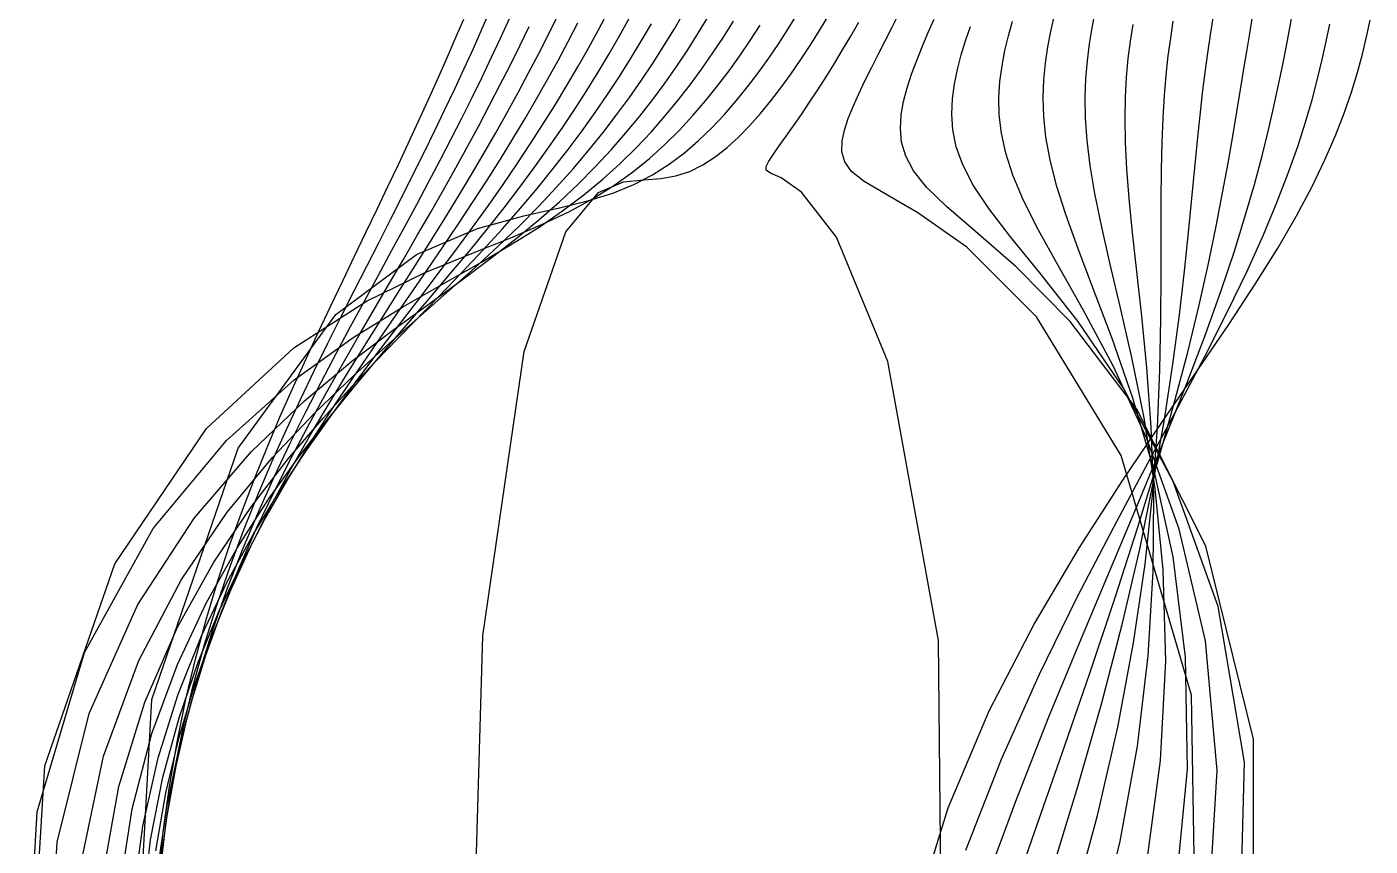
# Model space of a CAD drawing. Header units: metres. Extents: x -511 to 502, y -402 to 468.
# Drawn here: x -510.9 to -154.1, y 32.6 to 250.1 of the extents above; entities that cross this region are included whole.
import ezdxf

# ---------------------------------------------------------------- set-up
doc = ezdxf.new("R2010")
doc.units = ezdxf.units.M

msp = doc.modelspace()

# ---------------------------------------------------------------- linework, layer by layer
for p, q in [((-389.9277, 249.68756, -684.3005), (-387.64166, 254.89526, -684.5465)), ((-359.08057, 249.36804, -682.1821), (-356.51608, 254.2008, -682.5584)), ((-338.9085, 249.6101, -680.46454), (-336.26688, 254.10352, -680.96326)), ((-308.63177, 249.63525, -677.3869), (-306.18964, 253.58124, -678.13226)), ((-281.00583, 250.04956, -674.86395), (-279.13934, 253.73163, -675.8175)), ((-227.8999, 249.88281, -672.1838), (-227.07956, 254.01276, -673.2784)), ((-185.96536, 248.86731, -671.06213), (-185.19559, 253.40381, -672.1666)), ((-175.43109, 249.84253, -671.0586), (-174.62497, 254.32526, -672.15607)), ((-397.10754, 246.91595, -684.5098), (-394.84583, 252.20764, -684.743)), ((-384.98047, 247.31299, -683.81714), (-382.5991, 252.4867, -684.0895)), ((-379.98975, 245.09723, -683.28754), (-377.50916, 250.22864, -683.59033)), ((-372.35422, 248.1341, -683.0435), (-369.86725, 253.15619, -683.36316)), ((-367.11185, 246.21631, -682.44293), (-364.531, 251.17389, -682.80005)), ((-353.48282, 247.74872, -681.5025), (-350.84042, 252.49194, -681.9247)), ((-347.6971, 246.32349, -680.7535), (-344.986, 250.96112, -681.22906)), ((-332.55478, 248.43384, -679.6234), (-329.88583, 252.79846, -680.18634)), ((-325.8624, 247.4165, -678.6982), (-323.19455, 251.63898, -679.3352)), ((-318.76007, 246.52844, -677.6816), (-316.13205, 250.59918, -678.40375)), ((-300.62622, 248.68176, -676.2812), (-298.3131, 252.49622, -677.12146)), ((-292.0538, 247.64581, -675.0864), (-289.93137, 251.3529, -676.0312)), ((-282.87067, 246.40363, -673.80646), (-281.00583, 250.04956, -674.86395)), ((-271.52423, 248.46008, -673.62604), (-269.9283, 252.13684, -674.68286)), ((-261.5168, 246.43848, -672.3287), (-260.23468, 250.1955, -673.49023)), ((-250.1229, 247.7826, -672.25024), (-249.04874, 251.66132, -673.3921)), ((-238.9155, 248.9065, -672.20544), (-237.9943, 252.91461, -673.3241)), ((-228.61191, 245.60236, -670.98755), (-227.8999, 249.88281, -672.1838)), ((-217.74063, 246.36554, -671.0108), (-217.05933, 250.77625, -672.1759)), ((-207.05139, 247.1394, -671.03534), (-206.36023, 251.63971, -672.174)), ((-196.48257, 247.96625, -671.05383), (-195.75632, 252.50928, -672.1721)), ((-176.30933, 245.1264, -669.87634), (-175.43109, 249.84253, -671.0586)), ((-165.74585, 246.27826, -669.8618), (-164.81671, 250.87152, -671.0444)), ((-155.00769, 247.48853, -669.8331), (-154.06879, 251.9187, -671.02277)), ((-399.43832, 241.56122, -684.266), (-397.10754, 246.91595, -684.5098)), ((-392.2876, 244.42023, -684.04266), (-389.9277, 249.68756, -684.3005)), ((-387.4439, 242.07745, -683.5308), (-384.98047, 247.31299, -683.81714)), ((-374.9372, 243.05542, -682.7055), (-372.35422, 248.1341, -683.0435)), ((-361.7537, 244.48877, -681.78143), (-359.08057, 249.36804, -682.1821)), ((-356.24344, 242.96356, -681.05084), (-353.48282, 247.74872, -681.5025)), ((-350.53555, 241.6507, -680.242), (-347.6971, 246.32349, -680.7535)), ((-341.67334, 245.09479, -679.92664), (-338.9085, 249.6101, -680.46454)), ((-335.35074, 244.05847, -679.01294), (-332.55478, 248.43384, -679.6234)), ((-328.65674, 243.19739, -678.0032), (-325.8624, 247.4165, -678.6982)), ((-321.50754, 242.47748, -676.8886), (-318.76007, 246.52844, -677.6816)), ((-311.1696, 245.71875, -676.5675), (-308.63177, 249.63525, -677.3869)), ((-303.0106, 244.90918, -675.3524), (-300.62622, 248.68176, -676.2812)), ((-294.21057, 243.98676, -674.0367), (-292.0538, 247.64581, -675.0864)), ((-284.71866, 242.79999, -672.6266), (-282.87067, 246.40363, -673.80646)), ((-273.06708, 244.79987, -672.451), (-271.52423, 248.46008, -673.62604)), ((-262.68808, 242.6568, -671.036), (-261.5168, 246.43848, -672.3287)), ((-251.0722, 243.83472, -670.98706), (-250.1229, 247.7826, -672.25024)), ((-239.71335, 244.78558, -670.9755), (-238.9155, 248.9065, -672.20544)), ((-218.31763, 241.72693, -669.7425), (-217.74063, 246.36554, -671.0108)), ((-207.68124, 242.38995, -669.802), (-207.05139, 247.1394, -671.03534)), ((-197.19342, 243.16705, -669.8468), (-196.48257, 247.96625, -671.05383)), ((-186.76526, 244.08044, -669.872), (-185.96536, 248.86731, -671.06213)), ((-166.81174, 241.43414, -668.58575), (-165.74585, 246.27826, -669.8618)), ((-156.11554, 242.85187, -668.5456), (-155.00769, 247.48853, -669.8331)), ((-394.72443, 239.08698, -683.7722), (-392.2876, 244.42023, -684.04266)), ((-382.56186, 239.90259, -682.96814), (-379.98975, 245.09723, -683.28754)), ((-377.62238, 237.91309, -682.34753), (-374.9372, 243.05542, -682.7055)), ((-369.79892, 241.20331, -682.0637), (-367.11185, 246.21631, -682.44293)), ((-364.5439, 239.5567, -681.35394), (-361.7537, 244.48877, -681.78143)), ((-359.1323, 238.13055, -680.56647), (-356.24344, 242.96356, -681.05084)), ((-344.57324, 240.55444, -679.34485), (-341.67334, 245.09479, -679.92664)), ((-338.2864, 239.67108, -678.34845), (-335.35074, 244.05847, -679.01294)), ((-331.59058, 238.98279, -677.2415), (-328.65674, 243.19739, -678.0032)), ((-313.80994, 241.83887, -675.66205), (-311.1696, 245.71875, -676.5675)), ((-305.468, 241.18774, -674.3196), (-303.0106, 244.90918, -675.3524)), ((-296.39392, 240.38635, -672.8627), (-294.21057, 243.98676, -674.0367)), ((-286.52905, 239.24707, -671.30115), (-284.71866, 242.79999, -672.6266)), ((-274.52866, 241.1571, -671.1364), (-273.06708, 244.79987, -672.451)), ((-263.70645, 238.83899, -669.58905), (-262.68808, 242.6568, -671.036)), ((-251.85455, 239.79321, -669.5832), (-251.0722, 243.83472, -670.98706)), ((-240.34982, 240.51727, -669.61865), (-239.71335, 244.78558, -670.9755)), ((-229.18484, 241.1283, -669.6771), (-228.61191, 245.60236, -670.98755)), ((-197.88928, 238.05005, -668.5441), (-197.19342, 243.16705, -669.8468)), ((-187.60724, 238.98529, -668.5901), (-186.76526, 244.08044, -669.872)), ((-177.28119, 240.12555, -668.60284), (-176.30933, 245.1264, -669.87634)), ((-157.43594, 237.9657, -667.1504), (-156.11554, 242.85187, -668.5456)), ((-401.8404, 236.13727, -684.01086), (-399.43832, 241.56122, -684.266)), ((-397.2414, 233.68115, -683.48846), (-394.72443, 239.08698, -683.7722)), ((-389.99347, 236.77332, -683.22955), (-387.4439, 242.07745, -683.5308)), ((-385.23074, 234.63751, -682.631), (-382.56186, 239.90259, -682.96814)), ((-372.59976, 236.12744, -681.66046), (-369.79892, 241.20331, -682.0637)), ((-367.46063, 234.56409, -680.8971), (-364.5439, 239.5567, -681.35394)), ((-353.51315, 236.93768, -679.6904), (-350.53555, 241.6507, -680.242)), ((-347.62164, 235.98486, -678.71344), (-344.57324, 240.55444, -679.34485)), ((-341.3769, 235.26996, -677.62225), (-338.2864, 239.67108, -678.34845)), ((-324.38614, 238.45038, -676.0135), (-321.50754, 242.47748, -676.8886)), ((-316.56143, 238.00348, -674.65564), (-313.80994, 241.83887, -675.66205)), ((-307.99963, 237.52924, -673.16345), (-305.468, 241.18774, -674.3196)), ((-298.5941, 236.85785, -671.5402), (-296.39392, 240.38635, -672.8627)), ((-288.27533, 235.75525, -669.80054), (-286.52905, 239.24707, -671.30115)), ((-275.87253, 237.53143, -669.6556), (-274.52866, 241.1571, -671.1364)), ((-252.41684, 235.62646, -668.01514), (-251.85455, 239.79321, -669.5832)), ((-240.77798, 236.05627, -668.1166), (-240.34982, 240.51727, -669.61865)), ((-229.58176, 236.40637, -668.2387), (-229.18484, 241.1283, -669.6771)), ((-218.76553, 236.80035, -668.3604), (-218.31763, 241.72693, -669.7425)), ((-208.23749, 237.32928, -668.46576), (-207.68124, 242.38995, -669.802)), ((-178.37411, 234.77759, -667.2315), (-177.28119, 240.12555, -668.60284)), ((-168.05103, 236.28705, -667.2084), (-166.81174, 241.43414, -668.58575)), ((-404.31616, 230.63757, -683.7438), (-401.8404, 236.13727, -684.01086)), ((-392.63348, 231.39282, -682.9124), (-389.99347, 236.77332, -683.22955)), ((-380.41614, 232.69916, -681.968), (-377.62238, 237.91309, -682.34753)), ((-375.5228, 230.9798, -681.2309), (-372.59976, 236.12744, -681.66046)), ((-362.16095, 233.24237, -680.04596), (-359.1323, 238.13055, -680.56647)), ((-356.64352, 232.17786, -679.0939), (-353.51315, 236.93768, -679.6904)), ((-350.83447, 231.38147, -678.0258), (-347.62164, 235.98486, -678.71344)), ((-334.67938, 234.77417, -676.403), (-331.59058, 238.98279, -677.2415)), ((-327.41034, 234.45264, -675.04236), (-324.38614, 238.45038, -676.0135)), ((-319.4342, 234.22308, -673.52954), (-316.56143, 238.00348, -674.65564)), ((-310.60715, 233.94818, -671.8597), (-307.99963, 237.52924, -673.16345)), ((-300.7977, 233.41803, -670.0381), (-298.5941, 236.85785, -671.5402)), ((-289.92242, 232.33746, -668.08673), (-288.27533, 235.75525, -669.80054)), ((-277.05087, 233.92285, -667.9745), (-275.87253, 237.53143, -669.6556)), ((-264.51865, 234.9682, -667.959), (-263.70645, 238.83899, -669.58905)), ((-252.69278, 231.29169, -666.2545), (-252.41684, 235.62646, -668.01514)), ((-240.94067, 231.3446, -666.44794), (-240.77798, 236.05627, -668.1166)), ((-229.7591, 231.3675, -666.6567), (-229.58176, 236.40637, -668.2387)), ((-219.05643, 231.51093, -666.8535), (-218.76553, 236.80035, -668.3604)), ((-208.70804, 231.88159, -667.0186), (-208.23749, 237.32928, -668.46576)), ((-198.57303, 232.54211, -667.1394), (-197.88928, 238.05005, -668.5441)), ((-188.50742, 233.51294, -667.21027), (-187.60724, 238.98529, -668.5901)), ((-169.50943, 230.77527, -665.72156), (-168.05103, 236.28705, -667.2084)), ((-159.02249, 232.78076, -665.63684), (-157.43594, 237.9657, -667.1504)), ((-399.84167, 228.19421, -683.19055), (-397.2414, 233.68115, -683.48846)), ((-388.0018, 229.29285, -682.2746), (-385.23074, 234.63751, -682.631)), ((-383.32587, 227.40344, -681.5652), (-380.41614, 232.69916, -681.968)), ((-370.51428, 229.5025, -680.4079), (-367.46063, 234.56409, -680.8971)), ((-365.34238, 228.28992, -679.48517), (-362.16095, 233.24237, -680.04596)), ((-359.9426, 227.3631, -678.4468), (-356.64352, 232.17786, -679.0939)), ((-344.63998, 230.85266, -676.8253), (-341.3769, 235.26996, -677.62225)), ((-337.9422, 230.57245, -675.4749), (-334.67938, 234.77417, -676.403)), ((-330.59796, 230.49109, -673.9578), (-327.41034, 234.45264, -675.04236)), ((-322.441, 230.51074, -672.26044), (-319.4342, 234.22308, -673.52954)), ((-313.29257, 230.46387, -670.37683), (-310.60715, 233.94818, -671.8597)), ((-302.98746, 230.08856, -668.3159), (-300.7977, 233.41803, -670.0381)), ((-291.42416, 229.00922, -666.1101), (-289.92242, 232.33746, -668.08673)), ((-278.00183, 230.32837, -666.0496), (-277.05087, 233.92285, -667.9745)), ((-265.0559, 231.02167, -666.10956), (-264.51865, 234.9682, -667.959)), ((-199.25165, 226.55469, -665.62683), (-198.57303, 232.54211, -667.1394)), ((-189.4881, 227.58325, -665.7272), (-188.50742, 233.51294, -667.21027)), ((-179.6235, 229.01129, -665.756), (-178.37411, 234.77759, -667.2315)), ((-160.93951, 227.23895, -663.99316), (-159.02249, 232.78076, -665.63684)), ((-406.86774, 225.05347, -683.4642), (-404.31616, 230.63757, -683.7438)), ((-395.36804, 225.92694, -682.5783), (-392.63348, 231.39282, -682.9124)), ((-390.88086, 223.85852, -681.89764), (-388.0018, 229.29285, -682.2746)), ((-378.57718, 225.7503, -680.77264), (-375.5228, 230.9798, -681.2309)), ((-373.7168, 224.3606, -679.883), (-370.51428, 229.5025, -680.4079)), ((-354.23083, 226.73724, -677.2741), (-350.83447, 231.38147, -678.0258)), ((-348.09723, 226.41553, -675.9466), (-344.63998, 230.85266, -676.8253)), ((-341.40182, 226.37946, -674.4419), (-337.9422, 230.57245, -675.4749)), ((-333.971, 226.57349, -672.73834), (-330.59796, 230.49109, -673.9578)), ((-325.59842, 226.8822, -670.81824), (-322.441, 230.51074, -672.26044)), ((-316.0583, 227.1004, -668.6743), (-313.29257, 230.46387, -670.37683)), ((-305.1402, 226.8971, -666.3204), (-302.98746, 230.08856, -668.3159)), ((-292.7192, 225.78845, -663.80475), (-291.42416, 229.00922, -666.1101)), ((-278.64392, 226.74146, -663.82416), (-278.00183, 230.32837, -666.0496)), ((-265.22983, 226.9654, -663.99524), (-265.0559, 231.02167, -666.10956)), ((-252.59933, 226.73065, -664.2668), (-252.69278, 231.29169, -666.2545)), ((-240.76877, 226.3053, -664.588), (-240.94067, 231.3446, -666.44794)), ((-229.66644, 225.92322, -664.9143), (-229.7591, 231.3675, -666.6567)), ((-219.16019, 225.76562, -665.2107), (-219.05643, 231.51093, -666.8535)), ((-209.0824, 225.95416, -665.45294), (-208.70804, 231.88159, -667.0186)), ((-181.07297, 222.74304, -664.17065), (-179.6235, 229.01129, -665.756)), ((-171.24243, 224.82782, -664.11694), (-169.50943, 230.77527, -665.72156)), ((-409.49728, 219.37653, -683.17126), (-406.86774, 225.05347, -683.4642)), ((-402.52835, 222.61719, -682.8776), (-399.84167, 228.19421, -683.19055)), ((-398.2017, 220.36536, -682.2261), (-395.36804, 225.92694, -682.5783)), ((-386.3592, 222.01532, -681.13715), (-383.32587, 227.40344, -681.5652)), ((-381.77332, 220.42664, -680.2831), (-378.57718, 225.7503, -680.77264)), ((-368.69147, 223.26251, -678.8795), (-365.34238, 228.28992, -679.48517)), ((-363.42905, 222.48322, -677.7426), (-359.9426, 227.3631, -678.4468)), ((-357.83292, 222.04419, -676.4491), (-354.23083, 226.73724, -677.2741)), ((-351.77487, 221.95386, -674.9727), (-348.09723, 226.41553, -675.9466)), ((-345.08746, 222.19568, -673.28485), (-341.40182, 226.37946, -674.4419)), ((-337.55792, 222.7091, -671.35657), (-333.971, 226.57349, -672.73834)), ((-328.92776, 223.35754, -669.1641), (-325.59842, 226.8822, -670.81824)), ((-318.9078, 223.88794, -666.6983), (-316.0583, 227.1004, -668.6743)), ((-307.2254, 223.87744, -663.9799), (-305.1402, 226.8971, -666.3204)), ((-293.7252, 222.69513, -661.08167), (-292.7192, 225.78845, -663.80475)), ((-278.8695, 223.14801, -661.22363), (-278.64392, 226.74146, -663.82416)), ((-264.9271, 222.74939, -661.558), (-265.22983, 226.9654, -663.99524)), ((-252.03351, 221.86285, -662.01013), (-252.59933, 226.73065, -664.2668)), ((-240.18024, 220.83691, -662.5087), (-240.76877, 226.3053, -664.588)), ((-229.2474, 219.96155, -662.9939), (-229.66644, 225.92322, -664.9143)), ((-219.04623, 219.44952, -663.4214), (-219.16019, 225.76562, -665.2107)), ((-209.35333, 219.43573, -663.76245), (-209.0824, 225.95416, -665.45294)), ((-199.93817, 219.98456, -664.002), (-199.25165, 226.55469, -665.62683)), ((-190.57904, 221.10095, -664.13635), (-189.4881, 227.58325, -665.7272)), ((-173.31662, 218.3628, -662.3863), (-171.24243, 224.82782, -664.11694)), ((-163.26385, 221.27338, -662.2063), (-160.93951, 227.23895, -663.99316)), ((-405.30444, 216.94037, -682.54877), (-402.52835, 222.61719, -682.8776)), ((-393.87402, 218.32355, -681.4986), (-390.88086, 223.85852, -681.89764)), ((-389.52448, 216.52142, -680.6818), (-386.3592, 222.01532, -681.13715)), ((-377.08142, 219.12567, -679.3187), (-373.7168, 224.3606, -679.883)), ((-372.22528, 218.14716, -678.22375), (-368.69147, 223.26251, -678.8795)), ((-367.12424, 217.52576, -676.97375), (-363.42905, 222.48322, -677.7426)), ((-361.66754, 217.29156, -675.5397), (-357.83292, 222.04419, -676.4491)), ((-355.7048, 217.46051, -673.88763), (-351.77487, 221.95386, -674.9727)), ((-349.035, 218.0213, -671.9798), (-345.08746, 222.19568, -673.28485)), ((-341.39523, 218.9079, -669.77734), (-337.55792, 222.7091, -671.35657)), ((-332.45786, 219.96112, -667.2472), (-328.92776, 223.35754, -669.1641)), ((-321.84692, 220.86462, -664.3765), (-318.9078, 223.88794, -666.6983)), ((-309.20276, 221.07233, -661.1968), (-307.2254, 223.87744, -663.9799)), ((-294.3299, 219.74677, -657.81866), (-293.7252, 222.69513, -661.08167)), ((-278.53583, 219.51898, -658.1484), (-278.8695, 223.14801, -661.22363)), ((-264.0019, 218.29657, -658.7238), (-264.9271, 222.74939, -661.558)), ((-250.86908, 216.57434, -659.43427), (-252.03351, 221.86285, -662.01013)), ((-182.77716, 215.8778, -662.4706), (-181.07297, 222.74304, -664.17065)), ((-166.08551, 214.80579, -660.262), (-163.26385, 221.27338, -662.2063)), ((-412.20636, 213.59674, -682.8644), (-409.49728, 219.37653, -683.17126)), ((-401.13892, 214.69629, -681.85455), (-398.2017, 220.36536, -682.2261)), ((-396.98764, 212.67346, -681.07587), (-393.87402, 218.32355, -681.4986)), ((-385.12225, 214.99463, -679.75934), (-381.77332, 220.42664, -680.2831)), ((-380.6231, 213.78217, -678.71094), (-377.08142, 219.12567, -679.3187)), ((-375.9635, 212.92737, -677.5118), (-372.22528, 218.14716, -678.22375)), ((-353.2903, 213.85345, -670.4969), (-349.035, 218.0213, -671.9798)), ((-345.53082, 215.18127, -667.95526), (-341.39523, 218.9079, -669.77734)), ((-336.22775, 216.72131, -664.9994), (-332.45786, 219.96112, -667.2472)), ((-328.0337, 215.58441, -658.2599), (-324.88406, 218.07776, -661.6099)), ((-324.88406, 218.07776, -661.6099), (-321.84692, 220.86462, -664.3765)), ((-312.5904, 216.31598, -653.6974), (-311.01645, 218.53241, -657.8343)), ((-311.01645, 218.53241, -657.8343), (-309.20276, 221.07233, -661.1968)), ((-294.37836, 216.95435, -653.8448), (-294.3299, 219.74677, -657.81866)), ((-277.4504, 215.7973, -654.46454), (-278.53583, 219.51898, -658.1484)), ((-262.26794, 213.48785, -655.39856), (-264.0019, 218.29657, -658.7238)), ((-239.08054, 214.80365, -660.1788), (-240.18024, 220.83691, -662.5087)), ((-228.44229, 213.3388, -660.8779), (-229.2474, 219.96155, -662.9939)), ((-218.68674, 212.42236, -661.4768), (-219.04623, 219.44952, -663.4214)), ((-209.5203, 212.19434, -661.9431), (-209.35333, 219.43573, -663.76245)), ((-200.65405, 212.7102, -662.26276), (-199.93817, 219.98456, -664.002)), ((-191.81976, 213.95856, -662.43524), (-190.57904, 221.10095, -664.13635)), ((-175.81058, 211.28699, -660.52136), (-173.31662, 218.3628, -662.3863)), ((-408.17285, 211.15167, -682.2032), (-405.30444, 216.94037, -682.54877)), ((-404.1839, 208.90613, -681.4626), (-401.13892, 214.69629, -681.85455)), ((-392.83044, 210.90686, -680.19696), (-389.52448, 216.52142, -680.6818)), ((-388.63623, 209.43689, -679.1981), (-385.12225, 214.99463, -679.75934)), ((-371.05368, 212.47449, -676.1314), (-367.12424, 217.52576, -676.97375)), ((-365.76694, 212.4646, -674.53265), (-361.66754, 217.29156, -675.5397)), ((-359.92673, 212.92542, -672.6714), (-355.7048, 217.46051, -673.88763)), ((-350.02847, 211.53864, -665.8307), (-345.53082, 215.18127, -667.95526)), ((-340.29166, 213.67163, -662.32837), (-336.22775, 216.72131, -664.9994)), ((-331.31827, 213.4519, -654.1277), (-328.0337, 215.58441, -658.2599)), ((-314.53656, 213.07861, -641.8113), (-313.81625, 214.48315, -648.5)), ((-313.81625, 214.48315, -648.5), (-312.5904, 216.31598, -653.6974)), ((-293.6529, 214.30505, -648.9162), (-294.37836, 216.95435, -653.8448)), ((-291.84134, 211.73145, -642.67865), (-293.6529, 214.30505, -648.9162)), ((-275.3548, 211.87494, -649.99036), (-277.4504, 215.7973, -654.46454)), ((-248.9545, 210.70392, -656.47974), (-250.86908, 216.57434, -659.43427)), ((-237.36499, 208.0252, -657.56525), (-239.08054, 214.80365, -660.1788)), ((-184.80127, 208.30762, -660.6524), (-182.77716, 215.8778, -662.4706)), ((-169.50763, 207.7456, -658.14465), (-166.08551, 214.80579, -660.262)), ((-414.99646, 207.703, -682.5429), (-412.20636, 213.59674, -682.8644)), ((-411.13614, 205.23792, -681.8399), (-408.17285, 211.15167, -682.2032)), ((-400.2282, 206.89325, -680.6278), (-396.98764, 212.67346, -681.07587)), ((-396.2866, 205.15295, -679.68024), (-392.83044, 210.90686, -680.19696)), ((-384.35822, 208.3114, -678.055), (-380.6231, 213.78217, -678.71094)), ((-379.92856, 207.58289, -676.7368), (-375.9635, 212.92737, -677.5118)), ((-375.2469, 207.30835, -675.2052), (-371.05368, 212.47449, -676.1314)), ((-370.16956, 207.54346, -673.41235), (-365.76694, 212.4646, -674.53265)), ((-364.48932, 208.33246, -671.2997), (-359.92673, 212.92542, -672.6714)), ((-357.91217, 209.68585, -668.79785), (-353.2903, 213.85345, -670.4969)), ((-354.9739, 207.98547, -663.3243), (-350.02847, 211.53864, -665.8307)), ((-349.64334, 208.28442, -655.1533), (-344.7266, 210.84802, -659.10645)), ((-344.7266, 210.84802, -659.10645), (-340.29166, 213.67163, -662.32837)), ((-342.49606, 209.8628, -633.2686), (-338.46695, 210.5528, -642.1982)), ((-338.46695, 210.5528, -642.1982), (-334.77548, 211.75366, -648.9212)), ((-334.77548, 211.75366, -648.9212), (-331.31827, 213.4519, -654.1277)), ((-314.51392, 212.08441, -632.9636), (-314.53656, 213.07861, -641.8113)), ((-313.3804, 211.2995, -620.89435), (-314.51392, 212.08441, -632.9636)), ((-310.55264, 210.02045, -603.8854), (-313.3804, 211.2995, -620.89435)), ((-288.49048, 209.03937, -634.6102), (-291.84134, 211.73145, -642.67865)), ((-271.9, 207.54773, -644.47864), (-275.3548, 211.87494, -649.99036)), ((-259.48987, 208.13531, -651.46344), (-262.26794, 213.48785, -655.39856)), ((-246.11444, 204.01904, -653.0792), (-248.9545, 210.70392, -656.47974)), ((-227.19241, 205.87415, -658.5509), (-228.44229, 213.3388, -660.8779)), ((-218.06213, 204.51361, -659.3718), (-218.68674, 212.42236, -661.4768)), ((-209.59384, 204.07568, -659.9949), (-209.5203, 212.19434, -661.9431)), ((-201.43274, 204.59424, -660.41016), (-200.65405, 212.7102, -662.26276)), ((-193.26144, 206.03406, -660.62366), (-191.81976, 213.95856, -662.43524)), ((-178.81488, 203.495, -658.5145), (-175.81058, 211.28699, -660.52136)), ((-417.86823, 201.68286, -682.2062), (-414.99646, 207.703, -682.5429)), ((-407.34088, 202.97943, -681.049), (-404.1839, 208.90613, -681.4626)), ((-392.32843, 203.73291, -678.5962), (-388.63623, 209.43689, -679.1981)), ((-388.30573, 202.68958, -677.34595), (-384.35822, 208.3114, -678.055)), ((-384.1456, 202.08783, -675.89124), (-379.92856, 207.58289, -676.7368)), ((-379.73886, 201.99994, -674.1833), (-375.2469, 207.30835, -675.2052)), ((-374.92218, 202.5011, -672.15985), (-370.16956, 207.54346, -673.41235)), ((-369.45355, 203.65851, -669.74225), (-364.48932, 208.33246, -671.2997)), ((-362.97635, 205.505, -666.8339), (-357.91217, 209.68585, -668.79785)), ((-360.48453, 204.51758, -660.3291), (-354.9739, 207.98547, -663.3243)), ((-359.0405, 206.1477, -578.175), (-352.38754, 208.93677, -603.64386)), ((-355.2053, 206.00146, -650.20917), (-349.64334, 208.28442, -655.1533)), ((-352.38754, 208.93677, -603.64386), (-347.0373, 209.53143, -621.0238)), ((-347.0373, 209.53143, -621.0238), (-342.49606, 209.8628, -633.2686)), ((-305.11905, 206.20258, -579.218), (-310.55264, 210.02045, -603.8854)), ((-282.9374, 205.75262, -623.93915), (-288.49048, 209.03937, -634.6102)), ((-266.62137, 202.43317, -637.5981), (-271.9, 207.54773, -644.47864)), ((-255.37775, 201.93872, -646.7724), (-259.48987, 208.13531, -651.46344)), ((-234.92685, 200.26001, -654.6362), (-237.36499, 208.0252, -657.56525)), ((-187.22324, 199.91406, -658.71484), (-184.80127, 208.30762, -660.6524)), ((-173.646, 199.98639, -655.83704), (-169.50763, 207.7456, -658.14465)), ((-414.19604, 199.18451, -681.45807), (-411.13614, 205.23792, -681.8399)), ((-403.60202, 200.96466, -680.15283), (-400.2282, 206.89325, -680.6278)), ((-399.90247, 199.23901, -679.1292), (-396.2866, 205.15295, -679.68024)), ((-396.21298, 197.85791, -677.9499), (-392.32843, 203.73291, -678.5962)), ((-374.89542, 198.867, -667.96173), (-369.45355, 203.65851, -669.74225)), ((-369.3724, 202.0871, -635.62384), (-361.6573, 203.97772, -643.8911)), ((-368.58194, 201.28375, -664.5421), (-362.97635, 205.505, -666.8339)), ((-367.70798, 195.70013, -540.40436), (-359.0405, 206.1477, -578.175)), ((-366.72253, 201.10986, -656.6989), (-360.48453, 204.51758, -660.3291)), ((-361.6573, 203.97772, -643.8911), (-355.2053, 206.00146, -650.20917)), ((-295.85428, 194.32855, -543.2139), (-305.11905, 206.20258, -579.218)), ((-274.23508, 200.76837, -609.5526), (-282.9374, 205.75262, -623.93915)), ((-242.15952, 196.18579, -649.16156), (-246.11444, 204.01904, -653.0792)), ((-225.45047, 197.34027, -656.00275), (-227.19241, 205.87415, -658.5509)), ((-217.16962, 195.52087, -657.10767), (-218.06213, 204.51361, -659.3718)), ((-209.60187, 194.9032, -657.92334), (-209.59384, 204.07568, -659.9949)), ((-202.32312, 195.48401, -658.4501), (-201.43274, 204.59424, -660.41016)), ((-194.96838, 197.19275, -658.7048), (-193.26144, 206.03406, -660.62366)), ((-182.43005, 194.86914, -656.359), (-178.81488, 203.495, -658.5145)), ((-420.82172, 195.52222, -681.85345), (-417.86823, 201.68286, -682.2062)), ((-410.61346, 196.8985, -680.61255), (-407.34088, 202.97943, -681.049)), ((-407.1153, 194.86627, -679.6492), (-403.60202, 200.96466, -680.15283)), ((-392.48535, 196.88849, -676.5781), (-388.30573, 202.68958, -677.34595)), ((-391.18884, 196.59271, -609.29504), (-378.9252, 199.95093, -624.5319)), ((-388.64362, 196.40985, -674.96625), (-384.1456, 202.08783, -675.89124)), ((-384.56952, 196.51318, -673.05176), (-379.73886, 201.99994, -674.1833)), ((-380.0807, 197.29938, -670.7527), (-374.92218, 202.5011, -672.15985)), ((-378.9252, 199.95093, -624.5319), (-369.3724, 202.0871, -635.62384)), ((-374.8583, 196.97382, -661.84076), (-368.58194, 201.28375, -664.5421)), ((-373.91455, 197.69434, -652.2319), (-366.72253, 201.10986, -656.6989)), ((-261.16394, 191.62415, -590.012), (-274.23508, 200.76837, -609.5526)), ((-258.92413, 195.81854, -628.92224), (-266.62137, 202.43317, -637.5981)), ((-249.59476, 194.41748, -641.1561), (-255.37775, 201.93872, -646.7724)), ((-231.67313, 191.18951, -651.3674), (-234.92685, 200.26001, -654.6362)), ((-190.13174, 190.568, -656.65906), (-187.22324, 199.91406, -658.71484)), ((-178.62494, 191.40314, -653.32117), (-173.646, 199.98639, -655.83704)), ((-417.3538, 192.97443, -681.057), (-414.19604, 199.18451, -681.45807)), ((-414.00467, 190.64288, -680.1522), (-410.61346, 196.8985, -680.61255)), ((-407.39484, 189.64563, -588.0603), (-391.18884, 196.59271, -609.29504)), ((-403.68784, 193.13947, -678.5415), (-399.90247, 199.23901, -679.1292)), ((-400.30444, 191.78217, -677.25543), (-396.21298, 197.85791, -677.9499)), ((-396.91898, 190.87286, -675.7457), (-392.48535, 196.88849, -676.5781)), ((-393.45428, 190.50757, -673.9524), (-388.64362, 196.40985, -674.96625)), ((-389.78558, 190.80054, -671.7949), (-384.56952, 196.51318, -673.05176)), ((-385.7118, 191.88483, -669.16406), (-380.0807, 197.29938, -670.7527)), ((-382.3786, 194.11761, -646.6472), (-373.91455, 197.69434, -652.2319)), ((-381.97504, 192.48853, -658.6235), (-374.8583, 196.97382, -661.84076)), ((-380.90973, 193.90259, -665.9119), (-374.89542, 198.867, -667.96173)), ((-223.19595, 187.4585, -653.23376), (-225.45047, 197.34027, -656.00275)), ((-197.01923, 187.29193, -656.6862), (-194.96838, 197.19275, -658.7048)), ((-423.85602, 189.2052, -681.4844), (-420.82172, 195.52222, -681.85345)), ((-420.60968, 186.5885, -680.63586), (-417.3538, 192.97443, -681.057)), ((-410.77356, 188.57367, -679.1153), (-407.1153, 194.86627, -679.6492)), ((-407.65186, 186.82489, -677.91473), (-403.68784, 193.13947, -678.5415)), ((-392.55984, 190.05914, -639.55536), (-382.3786, 194.11761, -646.6472)), ((-387.61395, 188.68054, -663.53577), (-380.90973, 193.90259, -665.9119)), ((-378.7934, 163.89539, -487.8827), (-367.70798, 195.70013, -540.40436)), ((-282.2288, 161.27722, -494.3365), (-295.85428, 194.32855, -543.2139)), ((-248.13022, 186.39648, -617.9649), (-258.92413, 195.81854, -628.92224)), ((-241.79712, 184.81036, -634.4448), (-249.59476, 194.41748, -641.1561)), ((-236.91302, 186.72803, -644.6638), (-242.15952, 196.18579, -649.16156)), ((-216.03531, 185.21063, -654.6953), (-217.16962, 195.52087, -657.10767)), ((-209.59747, 184.48334, -655.7422), (-209.60187, 194.9032, -657.92334)), ((-203.39343, 185.21515, -656.39435), (-202.32312, 195.48401, -658.4501)), ((-186.76346, 185.27881, -654.0493), (-182.43005, 194.86914, -656.359)), ((-428.806, 173.70654, -558.927), (-407.39484, 189.64563, -588.0603)), ((-426.96875, 182.7146, -681.0984), (-423.85602, 189.2052, -681.4844)), ((-417.51642, 184.18939, -679.6671), (-414.00467, 190.64288, -680.1522)), ((-405.0628, 184.87152, -630.4299), (-392.55984, 190.05914, -639.55536)), ((-404.61786, 185.46954, -676.50903), (-400.30444, 191.78217, -677.25543)), ((-401.62952, 184.59918, -674.84247), (-396.91898, 190.87286, -675.7457)), ((-398.61237, 184.328, -672.8393), (-393.45428, 190.50757, -673.9524)), ((-395.43906, 184.79803, -670.3949), (-389.78558, 190.80054, -671.7949)), ((-391.89447, 186.18243, -667.3626), (-385.7118, 191.88483, -669.16406)), ((-390.1536, 187.67737, -654.75275), (-381.97504, 192.48853, -658.6235)), ((-242.72638, 173.15918, -564.1499), (-261.16394, 191.62415, -590.012)), ((-227.55542, 180.40198, -647.7528), (-231.67313, 191.18951, -651.3674)), ((-193.62326, 180.13416, -654.4898), (-190.13174, 190.568, -656.65906)), ((-184.5708, 181.8465, -650.5782), (-178.62494, 191.40314, -653.32117)), ((-423.96234, 180.00513, -680.1943), (-420.60968, 186.5885, -680.63586)), ((-414.58145, 182.05847, -678.5498), (-410.77356, 188.57367, -679.1153)), ((-411.80304, 180.26025, -677.24664), (-407.65186, 186.82489, -677.91473)), ((-399.6772, 182.27948, -650.0534), (-390.1536, 187.67737, -654.75275)), ((-398.71994, 180.08502, -665.31226), (-391.89447, 186.18243, -667.3626)), ((-395.15167, 183.06995, -660.7639), (-387.61395, 188.68054, -663.53577)), ((-233.71652, 171.86475, -604.35956), (-248.13022, 186.39648, -617.9649)), ((-230.27057, 174.98383, -639.5572), (-236.91302, 186.72803, -644.6638)), ((-220.45996, 175.8988, -650.2628), (-223.19595, 187.4585, -653.23376)), ((-199.50595, 176.1864, -654.5807), (-197.01923, 187.29193, -656.6862)), ((-430.15607, 176.03119, -680.69525), (-426.96875, 182.7146, -681.0984)), ((-421.14883, 177.51135, -679.15643), (-417.51642, 184.18939, -679.6671)), ((-420.6432, 177.28009, -618.61505), (-405.0628, 184.87152, -630.4299)), ((-418.5417, 175.28766, -677.9517), (-414.58145, 182.05847, -678.5498)), ((-410.89343, 175.84973, -644.3116), (-399.6772, 182.27948, -650.0534)), ((-409.16708, 178.87701, -675.7071), (-404.61786, 185.46954, -676.50903)), ((-406.63965, 178.0133, -673.8623), (-401.62952, 184.59918, -674.84247)), ((-404.15405, 177.80359, -671.61615), (-398.61237, 184.328, -672.8393)), ((-403.69342, 176.87006, -657.5145), (-395.15167, 183.06995, -660.7639)), ((-401.58777, 178.4206, -668.83215), (-395.43906, 184.79803, -670.3949)), ((-231.75253, 171.94708, -626.5323), (-241.79712, 184.81036, -634.4448)), ((-214.72998, 173.3258, -652.16077), (-216.03531, 185.21063, -654.6953)), ((-209.66705, 172.61346, -653.4761), (-209.59747, 184.48334, -655.7422)), ((-204.73434, 173.62183, -654.2627), (-203.39343, 185.21515, -656.39435)), ((-191.92126, 174.58063, -651.5821), (-186.76346, 185.27881, -654.0493)), ((-427.40857, 173.20038, -679.7319), (-423.96234, 180.00513, -680.1943)), ((-416.1479, 173.4046, -676.53546), (-411.80304, 180.26025, -677.24664)), ((-413.96454, 171.9527, -674.84644), (-409.16708, 178.87701, -675.7071)), ((-406.28937, 173.44128, -662.9728), (-398.71994, 180.08502, -665.31226)), ((-222.62009, 167.388, -643.8232), (-227.55542, 180.40198, -647.7528)), ((-197.79593, 168.47504, -652.21564), (-193.62326, 180.13416, -654.4898)), ((-191.60092, 171.13788, -647.58997), (-184.5708, 181.8465, -650.5782)), ((-440.02078, 164.87195, -603.4849), (-420.6432, 177.28009, -618.61505)), ((-433.412, 169.13318, -680.27496), (-430.15607, 176.03119, -680.69525)), ((-424.90033, 170.57861, -678.61993), (-421.14883, 177.51135, -679.15643)), ((-424.18646, 167.63855, -637.2911), (-410.89343, 175.84973, -644.3116)), ((-422.65445, 168.22388, -677.3204), (-418.5417, 175.28766, -677.9517)), ((-413.42996, 169.77386, -653.696), (-403.69342, 176.87006, -657.5145)), ((-411.97083, 171.04913, -672.7993), (-406.63965, 178.0133, -673.8623)), ((-410.11548, 170.84796, -670.27216), (-404.15405, 177.80359, -671.61615)), ((-408.2919, 171.55414, -667.0864), (-401.58777, 178.4206, -668.83215)), ((-222.31094, 160.08252, -633.89453), (-230.27057, 174.98383, -639.5572)), ((-217.35822, 162.29321, -647.1374), (-220.45996, 175.8988, -650.2628)), ((-202.53036, 163.73633, -652.40704), (-199.50595, 176.1864, -654.5807)), ((-454.78583, 138.26904, -522.80975), (-428.806, 173.70654, -558.927)), ((-430.94278, 166.14734, -679.24884), (-427.40857, 173.20038, -679.7319)), ((-420.68985, 166.21039, -675.78), (-416.1479, 173.4046, -676.53546)), ((-419.01862, 164.63513, -673.9247), (-413.96454, 171.9527, -674.84644)), ((-415.60864, 164.04791, -665.138), (-408.2919, 171.55414, -667.0864)), ((-414.70706, 166.03821, -660.3029), (-406.28937, 173.44128, -662.9728)), ((-220.21838, 136.3537, -533.5805), (-242.72638, 173.15918, -564.1499)), ((-216.02841, 148.58331, -588.398), (-233.71652, 171.86475, -604.35956)), ((-219.60751, 154.15997, -617.5232), (-231.75253, 171.94708, -626.5323)), ((-213.3876, 159.604, -649.54987), (-214.72998, 173.3258, -652.16077)), ((-209.9379, 159.10028, -651.16284), (-209.66705, 172.61346, -653.4761)), ((-206.45901, 160.54846, -652.08344), (-204.73434, 173.62183, -654.2627)), ((-197.9975, 162.61945, -648.9569), (-191.92126, 174.58063, -651.5821)), ((-436.72784, 161.99683, -679.83777), (-433.412, 169.13318, -680.27496)), ((-428.7661, 163.3581, -678.05774), (-424.90033, 170.57861, -678.61993)), ((-426.91626, 160.82428, -676.65594), (-422.65445, 168.22388, -677.3204)), ((-424.54944, 161.31903, -649.21765), (-413.42996, 169.77386, -653.696)), ((-417.63983, 163.62549, -671.6488), (-411.97083, 171.04913, -672.7993)), ((-416.52777, 163.35193, -668.7978), (-410.11548, 170.84796, -670.27216)), ((-202.73965, 155.45703, -649.84937), (-197.79593, 168.47504, -652.21564)), ((-199.80472, 159.06305, -644.34143), (-191.60092, 171.13788, -647.58997)), ((-463.1678, 143.48798, -585.04987), (-440.02078, 164.87195, -603.4849)), ((-439.8706, 156.4226, -628.7969), (-424.18646, 167.63855, -637.2911)), ((-434.55655, 158.81622, -678.7457), (-430.94278, 166.14734, -679.24884)), ((-425.42743, 158.62244, -674.98016), (-420.68985, 166.21039, -675.78)), ((-424.33142, 156.85211, -672.9409), (-419.01862, 164.63513, -673.9247)), ((-424.0647, 157.57776, -657.26575), (-414.70706, 166.03821, -660.3029)), ((-217.08243, 151.56604, -639.6723), (-222.62009, 167.388, -643.8232)), ((-440.0924, 154.5968, -679.38434), (-436.72784, 161.99683, -679.83777)), ((-437.1792, 150.8269, -644.0167), (-424.54944, 161.31903, -649.21765)), ((-432.73737, 155.8117, -677.4708), (-428.7661, 163.3581, -678.05774)), ((-431.3186, 153.04108, -675.9596), (-426.91626, 160.82428, -676.65594)), ((-423.65503, 155.64429, -670.4081), (-417.63983, 163.62549, -671.6488)), ((-423.58234, 155.70325, -662.9714), (-415.60864, 164.04791, -665.138)), ((-423.4118, 155.17798, -667.18646), (-416.52777, 163.35193, -668.7978)), ((-389.79626, 88.44519, -434.79446), (-378.7934, 163.89539, -487.8827)), ((-268.69766, 87.21478, -446.3695), (-282.2288, 161.27722, -494.3365)), ((-214.13022, 146.27234, -643.94586), (-217.35822, 162.29321, -647.1374)), ((-206.19568, 149.82068, -650.19), (-202.53036, 163.73633, -652.40704)), ((-205.05594, 149.22968, -646.1778), (-197.9975, 162.61945, -648.9569)), ((-438.23724, 151.17493, -678.22375), (-434.55655, 158.81622, -678.7457)), ((-434.4099, 147.6568, -653.8409), (-424.0647, 157.57776, -657.26575)), ((-430.35208, 150.57849, -674.13727), (-425.42743, 158.62244, -674.98016)), ((-213.47333, 141.00061, -627.88684), (-222.31094, 160.08252, -633.89453)), ((-212.22073, 143.80988, -646.9332), (-213.3876, 159.604, -649.54987)), ((-210.58087, 143.78278, -648.85516), (-209.9379, 159.10028, -651.16284)), ((-209.21701, 145.36713, -640.8242), (-199.80472, 159.06305, -644.34143)), ((-208.69916, 145.86768, -649.89404), (-206.45901, 160.54846, -652.08344)), ((-457.91284, 140.33844, -618.84125), (-439.8706, 156.4226, -628.7969)), ((-443.49023, 146.9057, -678.91595), (-440.0924, 154.5968, -679.38434)), ((-436.80066, 147.89905, -676.8609), (-432.73737, 155.8117, -677.4708)), ((-432.2269, 146.26514, -660.58057), (-423.58234, 155.70325, -662.9714)), ((-430.7671, 146.15747, -665.4372), (-423.4118, 155.17798, -667.18646)), ((-430.01056, 146.98877, -669.078), (-423.65503, 155.64429, -670.4081)), ((-429.89496, 148.51935, -671.8964), (-424.33142, 156.85211, -672.9409)), ((-206.36331, 129.4336, -607.9929), (-219.60751, 154.15997, -617.5232)), ((-208.52075, 140.95935, -647.4087), (-202.73965, 155.45703, -649.84937)), ((-451.2672, 137.35474, -638.1124), (-437.1792, 150.8269, -644.0167)), ((-441.96814, 143.18903, -677.6849), (-438.23724, 151.17493, -678.22375)), ((-435.84583, 144.8219, -675.2338), (-431.3186, 153.04108, -675.9596)), ((-435.44525, 142.00934, -673.25476), (-430.35208, 150.57849, -674.13727)), ((-211.41281, 132.36725, -635.48755), (-217.08243, 151.56604, -639.6723)), ((-446.90247, 138.89465, -678.4343), (-443.49023, 146.9057, -678.91595)), ((-445.6908, 135.74951, -650.0448), (-434.4099, 147.6568, -653.8409)), ((-440.93604, 139.57635, -676.231), (-436.80066, 147.89905, -676.8609)), ((-436.6777, 137.52368, -667.6648), (-430.01056, 146.98877, -669.078)), ((-435.68628, 139.54211, -670.7959), (-429.89496, 148.51935, -671.8964)), ((-197.72787, 112.19354, -572.12213), (-216.02841, 148.58331, -588.398)), ((-213.1077, 134.24121, -643.25433), (-205.05594, 149.22968, -646.1778)), ((-210.59442, 134.34985, -647.95984), (-206.19568, 149.82068, -650.19)), ((-487.56284, 107.526276, -565.4429), (-463.1678, 143.48798, -585.04987)), ((-445.72687, 134.82263, -677.13214), (-441.96814, 143.18903, -677.6849)), ((-441.49753, 135.41846, -657.9777), (-432.2269, 146.26514, -660.58057)), ((-440.47327, 136.1106, -674.4829), (-435.84583, 144.8219, -675.2338)), ((-438.5575, 136.08893, -663.5588), (-430.7671, 146.15747, -665.4372)), ((-219.77853, 129.75677, -637.04254), (-209.21701, 145.36713, -640.8242)), ((-211.17087, 127.53601, -640.827), (-214.13022, 146.27234, -643.94586)), ((-211.5264, 125.78528, -644.40765), (-212.22073, 143.80988, -646.9332)), ((-211.80502, 126.56598, -646.61945), (-210.58087, 143.78278, -648.85516)), ((-211.59534, 129.50183, -647.74), (-208.69916, 145.86768, -649.89404)), ((-477.36554, 116.93976, -607.98236), (-457.91284, 140.33844, -618.84125)), ((-445.1161, 130.79913, -675.58563), (-440.93604, 139.57635, -676.231)), ((-441.6615, 129.81665, -669.6485), (-435.68628, 139.54211, -670.7959)), ((-440.67468, 132.83984, -672.33875), (-435.44525, 142.00934, -673.25476)), ((-215.16248, 124.88434, -644.9152), (-208.52075, 140.95935, -647.4087)), ((-204.76395, 116.79181, -621.99207), (-213.47333, 141.00061, -627.88684)), ((-477.73804, 71.555115, -490.94012), (-454.78583, 138.26904, -522.80975)), ((-466.37427, 119.72052, -631.7021), (-451.2672, 137.35474, -638.1124)), ((-457.66998, 121.22412, -645.9632), (-445.6908, 135.74951, -650.0448)), ((-450.3053, 130.53357, -677.9423), (-446.90247, 138.89465, -678.4343)), ((-446.69153, 124.74359, -661.575), (-438.5575, 136.08893, -663.5588)), ((-445.1648, 126.84924, -673.7135), (-440.47327, 136.1106, -674.4829)), ((-443.59424, 127.09845, -666.18286), (-436.6777, 137.52368, -667.6648)), ((-201.5408, 72.708954, -507.92133), (-220.21838, 136.3537, -533.5805)), ((-451.25232, 122.79559, -655.2059), (-441.49753, 135.41846, -657.9777)), ((-449.48505, 126.03961, -676.5698), (-445.72687, 134.82263, -677.13214)), ((-445.99066, 122.99274, -671.3991), (-440.67468, 132.83984, -672.33875)), ((-222.08197, 117.49011, -640.2037), (-213.1077, 134.24121, -643.25433)), ((-215.79102, 117.281494, -645.75), (-210.59442, 134.34985, -647.95984)), ((-206.3953, 109.40665, -631.57074), (-211.41281, 132.36725, -635.48755)), ((-453.67047, 121.793335, -677.44354), (-450.3053, 130.53357, -677.9423)), ((-449.30432, 121.52228, -674.931), (-445.1161, 130.79913, -675.58563)), ((-447.74872, 119.23529, -668.4695), (-441.6615, 129.81665, -669.6485)), ((-231.28613, 111.91611, -633.02057), (-219.77853, 129.75677, -637.04254)), ((-215.27798, 111.44418, -645.671), (-211.59534, 129.50183, -647.74)), ((-194.40875, 96.18591, -599.2796), (-206.36331, 129.4336, -607.9929)), ((-453.20776, 116.805176, -676.00354), (-449.48505, 126.03961, -676.5698)), ((-450.65207, 115.55658, -664.65753), (-443.59424, 127.09845, -666.18286)), ((-449.87073, 116.98132, -672.9347), (-445.1648, 126.84924, -673.7135)), ((-213.83716, 107.45502, -644.53143), (-211.80502, 126.56598, -646.61945)), ((-211.66711, 105.50772, -642.0915), (-211.5264, 125.78528, -644.40765)), ((-209.02942, 105.95883, -637.9699), (-211.17087, 127.53601, -640.827)), ((-461.2022, 108.010925, -652.354), (-451.25232, 122.79559, -655.2059)), ((-456.96512, 112.64581, -676.94293), (-453.67047, 121.793335, -677.44354)), ((-454.99814, 111.88226, -659.5313), (-446.69153, 124.74359, -661.575)), ((-453.45404, 111.704895, -674.2755), (-449.30432, 121.52228, -674.931)), ((-451.32153, 112.39349, -670.4499), (-445.99066, 122.99274, -671.3991)), ((-222.62375, 107.17117, -642.3932), (-215.16248, 124.88434, -644.9152)), ((-481.39786, 96.73505, -625.28796), (-466.37427, 119.72052, -631.7021)), ((-469.8146, 103.4234, -641.79236), (-457.66998, 121.22412, -645.9632)), ((-453.84155, 107.69473, -667.28156), (-447.74872, 119.23529, -668.4695)), ((-495.60266, 84.02176, -597.7806), (-477.36554, 116.93976, -607.98236)), ((-457.68536, 102.75046, -663.128), (-450.65207, 115.55658, -664.65753)), ((-456.85303, 107.08853, -675.4406), (-453.20776, 116.805176, -676.00354)), ((-454.5251, 106.456055, -672.15894), (-449.87073, 116.98132, -672.9347)), ((-231.79498, 98.841064, -637.0498), (-222.08197, 117.49011, -640.2037)), ((-221.8009, 98.634155, -643.5939), (-215.79102, 117.281494, -645.75)), ((-197.84314, 87.07596, -616.95184), (-204.76395, 116.79181, -621.99207)), ((-463.20465, 97.28705, -657.50073), (-454.99814, 111.88226, -659.5313)), ((-460.15207, 103.0668, -676.4467), (-456.96512, 112.64581, -676.94293)), ((-457.50763, 101.31235, -673.6296), (-453.45404, 111.704895, -674.2755)), ((-456.57117, 100.976685, -669.51013), (-451.32153, 112.39349, -670.4499)), ((-243.33414, 91.5535, -628.80786), (-231.28613, 111.91611, -633.02057)), ((-219.8439, 91.77643, -643.73627), (-215.27798, 111.44418, -645.671)), ((-185.01999, 61.014008, -560.24884), (-197.72787, 112.19354, -572.12213)), ((-506.16797, 53.898376, -550.64233), (-487.56284, 107.526276, -565.4429)), ((-470.8672, 90.73633, -649.57135), (-461.2022, 108.010925, -652.354)), ((-460.37198, 96.866, -674.88995), (-456.85303, 107.08853, -675.4406)), ((-459.79324, 95.10971, -666.116), (-453.84155, 107.69473, -667.28156)), ((-230.77933, 87.814514, -639.86554), (-222.62375, 107.17117, -642.3932)), ((-216.888, 86.58313, -642.6678), (-213.83716, 107.45502, -644.53143)), ((-203.0812, 82.73398, -628.32117), (-206.3953, 109.40665, -631.57074)), ((-459.0454, 95.23392, -671.40173), (-454.5251, 106.456055, -672.15894)), ((-213.02249, 83.147, -640.1114), (-211.66711, 105.50772, -642.0915)), ((-208.34723, 81.70749, -635.5945), (-209.02942, 105.95883, -637.9699)), ((-481.20486, 81.85773, -637.8729), (-469.8146, 103.4234, -641.79236)), ((-464.4621, 88.567444, -661.64923), (-457.68536, 102.75046, -663.128)), ((-463.1908, 93.038025, -675.9627), (-460.15207, 103.0668, -676.4467)), ((-461.61652, 88.69702, -668.60406), (-456.57117, 100.976685, -669.51013)), ((-461.3966, 90.322174, -673.0059), (-457.50763, 101.31235, -673.6296)), ((-494.396, 67.780365, -619.758), (-481.39786, 96.73505, -625.28796)), ((-470.92487, 80.81543, -655.5871), (-463.20465, 97.28705, -657.50073)), ((-463.7096, 86.124725, -674.36224), (-460.37198, 96.866, -674.88995)), ((-241.92435, 78.226105, -633.8188), (-231.79498, 98.841064, -637.0498)), ((-228.57364, 78.49899, -641.51886), (-221.8009, 98.634155, -643.5939)), ((-466.03876, 82.55084, -675.50006), (-463.1908, 93.038025, -675.9627)), ((-465.41672, 81.430145, -665.013), (-459.79324, 95.10971, -666.116)), ((-463.33182, 83.29434, -670.68164), (-459.0454, 95.23392, -671.40173)), ((-187.41702, 54.872345, -593.4272), (-194.40875, 96.18591, -599.2796)), ((-479.565, 70.82193, -647.07074), (-470.8672, 90.73633, -649.57135)), ((-465.04236, 78.7283, -672.4191), (-461.3966, 90.322174, -673.0059)), ((-255.26437, 68.48697, -624.4746), (-243.33414, 91.5535, -628.80786)), ((-225.3298, 70.67441, -641.97595), (-219.8439, 91.77643, -643.73627)), ((-470.68634, 72.96335, -660.2914), (-464.4621, 88.567444, -661.64923)), ((-466.80597, 74.866, -673.8693), (-463.7096, 86.124725, -674.36224)), ((-466.3104, 75.540375, -667.7607), (-461.61652, 88.69702, -668.60406)), ((-393.0184, -24.959198, -425.1002), (-389.79626, 88.44519, -434.79446)), ((-267.7315, -21.131409, -437.72675), (-268.69766, 87.21478, -446.3695)), ((-239.40976, 66.887695, -637.34546), (-230.77933, 87.814514, -639.86554)), ((-221.10577, 64.218994, -641.09375), (-216.888, 86.58313, -642.6678)), ((-194.72095, 52.665863, -613.6611), (-197.84314, 87.07596, -616.95184)), ((-508.19998, 41.688904, -590.87024), (-495.60266, 84.02176, -597.7806)), ((-468.65247, 71.60928, -675.0693), (-466.03876, 82.55084, -675.50006)), ((-467.2707, 70.642914, -670.02), (-463.33182, 83.29434, -670.68164)), ((-215.9076, 59.0885, -638.58014), (-213.02249, 83.147, -640.1114)), ((-202.56137, 53.057526, -626.1549), (-203.0812, 82.73398, -628.32117)), ((-490.55997, 56.512177, -634.68054), (-481.20486, 81.85773, -637.8729)), ((-477.6738, 62.467987, -653.92096), (-470.92487, 80.81543, -655.5871)), ((-470.48956, 66.6615, -664.0197), (-465.41672, 81.430145, -665.013)), ((-468.3588, 66.54648, -671.8853), (-465.04236, 78.7283, -672.4191)), ((-209.7175, 55.317383, -633.9093), (-208.34723, 81.70749, -635.5945)), ((-470.48767, 61.535736, -667.0123), (-466.3104, 75.540375, -667.7607)), ((-252.00055, 55.703827, -630.5213), (-241.92435, 78.226105, -633.8188)), ((-235.98456, 57.04596, -639.5384), (-228.57364, 78.49899, -641.51886)), ((-482.65906, -17.894104, -485.5315), (-477.73804, 71.555115, -490.94012)), ((-476.01736, 55.99939, -659.1354), (-470.68634, 72.96335, -660.2914)), ((-470.9893, 60.233734, -674.6817), (-468.65247, 71.60928, -675.0693)), ((-469.59818, 63.11026, -673.424), (-466.80597, 74.866, -673.8693)), ((-200.19803, -9.256653, -503.57962), (-201.5408, 72.708954, -507.92133)), ((-486.47522, 48.44217, -645.1084), (-479.565, 70.82193, -647.07074)), ((-470.73993, 57.31845, -669.4394), (-467.2707, 70.642914, -670.02)), ((-266.1523, 42.777496, -620.07935), (-255.26437, 68.48697, -624.4746)), ((-231.6932, 48.39966, -640.4132), (-225.3298, 70.67441, -641.97595)), ((-502.88565, 33.651337, -616.24927), (-494.396, 67.780365, -619.758)), ((-474.77182, 50.884155, -663.1873), (-470.48956, 66.6615, -664.0197)), ((-471.25665, 53.81848, -671.4208), (-468.3588, 66.54648, -671.8853)), ((-248.21188, 44.56894, -634.8196), (-239.40976, 66.887695, -637.34546)), ((-482.92352, 42.45526, -652.6446), (-477.6738, 62.467987, -653.92096)), ((-473.9777, 46.76483, -666.392), (-470.48767, 61.535736, -667.0123)), ((-472.02277, 50.898834, -673.0392), (-469.59818, 63.11026, -673.424)), ((-226.53384, 40.74533, -639.8508), (-221.10577, 64.218994, -641.09375)), ((-185.07257, 1.329041, -558.2229), (-185.01999, 61.014008, -560.24884)), ((-473.6175, 43.397797, -668.962), (-470.73993, 57.31845, -669.4394)), ((-473.00827, 48.463684, -674.34863), (-470.9893, 60.233734, -674.6817)), ((-220.48294, 33.900787, -637.5716), (-215.9076, 59.0885, -638.58014)), ((-510.0025, -10.279572, -548.2809), (-506.16797, 53.898376, -550.64233)), ((-496.4969, 28.154602, -632.7292), (-490.55997, 56.512177, -634.68054)), ((-480.1093, 37.870758, -658.2631), (-476.01736, 55.99939, -659.1354)), ((-473.64886, 40.61432, -671.04126), (-471.25665, 53.81848, -671.4208)), ((-261.4356, 31.529053, -627.11066), (-252.00055, 55.703827, -630.5213)), ((-243.84375, 34.521576, -637.6395), (-235.98456, 57.04596, -639.5384)), ((-213.49997, 27.659424, -633.05493), (-209.7175, 55.317383, -633.9093)), ((-188.69449, 9.323608, -592.2804), (-187.41702, 54.872345, -593.4272)), ((-478.03156, 34.264923, -662.5649), (-474.77182, 50.884155, -663.1873)), ((-474.0193, 38.29541, -672.72675), (-472.02277, 50.898834, -673.0392)), ((-205.5773, 21.758911, -625.3669), (-202.56137, 53.057526, -626.1549)), ((-196.93698, 15.83371, -612.8142), (-194.72095, 52.665863, -613.6611)), ((-490.80457, 24.20163, -643.932), (-486.47522, 48.44217, -645.1084)), ((-476.62173, 31.366638, -665.93054), (-473.9777, 46.76483, -666.392)), ((-474.67117, 36.358154, -674.08044), (-473.00827, 48.463684, -674.34863)), ((-238.80908, 25.27298, -639.0455), (-231.6932, 48.39966, -640.4132)), ((-475.79272, 28.996246, -668.60767), (-473.6175, 43.397797, -668.962)), ((-256.84036, 21.161987, -632.21533), (-248.21188, 44.56894, -634.8196)), ((-510.91016, -5.579132, -589.7801), (-508.19998, 41.688904, -590.87024)), ((-486.2005, 21.229034, -651.88525), (-482.92352, 42.45526, -652.6446)), ((-475.45755, 27.031097, -670.76025), (-473.64886, 40.61432, -671.04126)), ((-274.87112, 14.866211, -615.5789), (-266.1523, 42.777496, -620.07935)), ((-233.08426, 16.606567, -638.94714), (-226.53384, 40.74533, -639.8508)), ((-482.6673, 18.9122, -657.744), (-480.1093, 37.870758, -658.2631)), ((-475.94293, 23.994324, -673.8855), (-474.67117, 36.358154, -674.08044)), ((-475.53387, 25.384644, -672.49664), (-474.0193, 38.29541, -672.72675)), ((-504.8666, -2.994659, -615.677), (-502.88565, 33.651337, -616.24927)), ((-480.0786, 17.054901, -662.1923), (-478.03156, 34.264923, -662.5649)), ((-251.93042, 11.231079, -635.7663), (-243.84375, 34.521576, -637.6395)), ((-226.69016, 8.244141, -637.1034), (-220.48294, 33.900787, -637.5716))]:
    msp.add_line(p, q)

doc.saveas('drawing.dxf')
